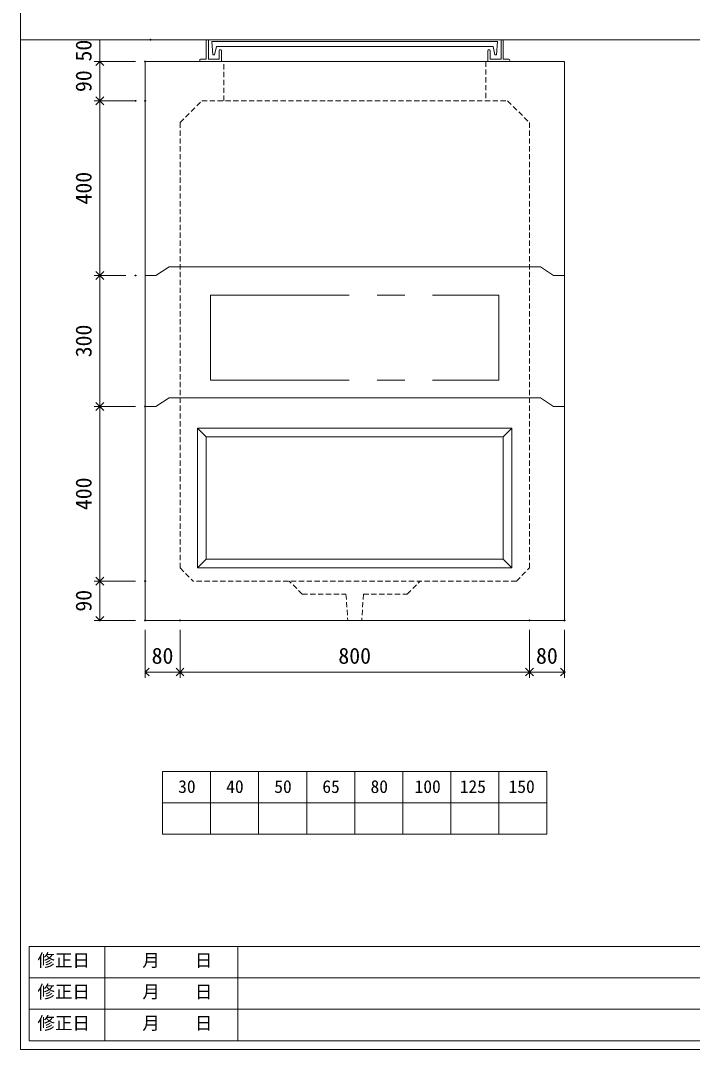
# Model space of a CAD drawing. Units: millimetres, scale not verified. Extents: x -4890 to 18490, y -2346 to 2346.
# Drawn here: x -1230 to 308, y -1929 to 428 of the extents above; entities that cross this region are included whole.
import ezdxf
from ezdxf.enums import TextEntityAlignment as Align

# ---------------------------------------------------------------- set-up
doc = ezdxf.new("R2010")
doc.units = ezdxf.units.MM
doc.header["$LTSCALE"] = 10
doc.header["$PDMODE"] = 32
doc.header["$PDSIZE"] = 2
doc.linetypes.add('DASHED1', pattern=[1.8, 1.2, -0.6])
doc.linetypes.add('USER2', pattern=[50.8, 31.75, -6.35, 6.35, -6.35])
doc.layers.add('0-1_Defpoints', color=7, linetype='Continuous')
for name, color, linetype, lineweight in [('0-2_waku', 7, 'Continuous', 18), ('0-3_gaikei', 7, 'Continuous', 18), ('0-4_kakure', 7, 'DASHED1', 5), ('0-5_sunpou', 7, 'Continuous', 5), ('0-9_uchigawa', 6, 'Continuous', 18), ('0-B_futa', 3, 'Continuous', 18), ('0-C_GL', 4, 'Continuous', 18), ('0-E_文字１', 7, 'Continuous', 18), ('1-3_uchigawa2', 6, 'USER2', 18)]:
    doc.layers.add(name, color=color, linetype=linetype, lineweight=lineweight)
doc.styles.add('ＭＳ ゴシック', font='')
doc.styles.get('ＭＳ ゴシック').set_extended_font_data('MS Gothic')

# ---------------------------------------------------------------- blocks, each defined once
blk = doc.blocks.new('_Open90')
at = {"layer": '0-5_sunpou'}
blk.add_line((0, 0), (-1, 0), dxfattribs=at)
blk.add_lwpolyline([(-0.5, 0.5), (0, 0), (-0.5, -0.5)], dxfattribs=at)
blk = doc.blocks.new('D64')
at = {"layer": '0-1_Defpoints'}
for p in [(502.32, 1702.03), (398.83, 1302.03), (502.32, 1302.03)]:
    blk.add_point(p, dxfattribs=at)
at = {"layer": '0-5_sunpou'}
for p, q in [((480.32, 1702.03), (385.83, 1702.03)), ((398.83, 1684.03), (398.83, 1320.03)), ((480.32, 1302.03), (385.83, 1302.03))]:
    blk.add_line(p, q, dxfattribs=at)
at = {"layer": '0-5_sunpou', "xscale": 18, "yscale": 18}
for p, rotation in [((398.83, 1702.03), 90), ((398.83, 1302.03), 270)]:
    blk.add_blockref('_Open90', p, dxfattribs=dict(at, rotation=rotation))
at = {"layer": '0-5_sunpou', "style": 'ＭＳ ゴシック'}
blk.add_text('400', height=36.66, rotation=90, dxfattribs=at).set_placement((390.83, 1464.53), align=Align.BOTTOM_LEFT)
blk = doc.blocks.new('D65')
at = {"layer": '0-1_Defpoints'}
for p in [(502.32, 1302.03), (398.83, 1212.03), (502.32, 1212.03)]:
    blk.add_point(p, dxfattribs=at)
at = {"layer": '0-5_sunpou'}
for p, q in [((480.32, 1302.03), (385.83, 1302.03)), ((398.83, 1284.03), (398.83, 1230.03)), ((480.32, 1212.03), (385.83, 1212.03))]:
    blk.add_line(p, q, dxfattribs=at)
at = {"layer": '0-5_sunpou', "xscale": 18, "yscale": 18}
for p, rotation in [((398.83, 1302.03), 90), ((398.83, 1212.03), 270)]:
    blk.add_blockref('_Open90', p, dxfattribs=dict(at, rotation=rotation))
at = {"layer": '0-5_sunpou', "style": 'ＭＳ ゴシック'}
blk.add_text('90', height=36.66, rotation=90, dxfattribs=at).set_placement((390.83, 1232.03), align=Align.BOTTOM_LEFT)
blk = doc.blocks.new('D66')
at = {"layer": '0-1_Defpoints'}
for p in [(502.32, 1212.03), (582.32, 1212.03), (582.32, 1093.64)]:
    blk.add_point(p, dxfattribs=at)
at = {"layer": '0-5_sunpou'}
for p, q in [((502.32, 1190.03), (502.32, 1080.64)), ((582.32, 1190.03), (582.32, 1080.64)), ((520.32, 1093.64), (564.32, 1093.64))]:
    blk.add_line(p, q, dxfattribs=at)
at = {"layer": '0-5_sunpou', "xscale": 18, "yscale": 18, "rotation": 180}
blk.add_blockref('_Open90', (502.32, 1093.64), dxfattribs=at)
at = {"layer": '0-5_sunpou', "xscale": 18, "yscale": 18}
blk.add_blockref('_Open90', (582.32, 1093.64), dxfattribs=at)
at = {"layer": '0-5_sunpou', "style": 'ＭＳ ゴシック'}
blk.add_text('80', height=36.66, dxfattribs=at).set_placement((517.32, 1101.64), align=Align.BOTTOM_LEFT)
blk = doc.blocks.new('D67')
at = {"layer": '0-1_Defpoints'}
for p in [(582.32, 1212.03), (1382.32, 1212.03), (1382.32, 1093.64)]:
    blk.add_point(p, dxfattribs=at)
at = {"layer": '0-5_sunpou'}
for p, q in [((582.32, 1190.03), (582.32, 1080.64)), ((1382.32, 1190.03), (1382.32, 1080.64)), ((600.32, 1093.64), (1364.32, 1093.64))]:
    blk.add_line(p, q, dxfattribs=at)
at = {"layer": '0-5_sunpou', "xscale": 18, "yscale": 18, "rotation": 180}
blk.add_blockref('_Open90', (582.32, 1093.64), dxfattribs=at)
at = {"layer": '0-5_sunpou', "xscale": 18, "yscale": 18}
blk.add_blockref('_Open90', (1382.32, 1093.64), dxfattribs=at)
at = {"layer": '0-5_sunpou', "style": 'ＭＳ ゴシック'}
blk.add_text('800', height=36.66, dxfattribs=at).set_placement((944.82, 1101.64), align=Align.BOTTOM_LEFT)
blk = doc.blocks.new('D68')
at = {"layer": '0-1_Defpoints'}
for p in [(1382.32, 1212.03), (1462.32, 1212.03), (1462.32, 1093.64)]:
    blk.add_point(p, dxfattribs=at)
at = {"layer": '0-5_sunpou'}
for p, q in [((1382.32, 1190.03), (1382.32, 1080.64)), ((1462.32, 1190.03), (1462.32, 1080.64)), ((1400.32, 1093.64), (1444.32, 1093.64))]:
    blk.add_line(p, q, dxfattribs=at)
at = {"layer": '0-5_sunpou', "xscale": 18, "yscale": 18, "rotation": 180}
blk.add_blockref('_Open90', (1382.32, 1093.64), dxfattribs=at)
at = {"layer": '0-5_sunpou', "xscale": 18, "yscale": 18}
blk.add_blockref('_Open90', (1462.32, 1093.64), dxfattribs=at)
at = {"layer": '0-5_sunpou', "style": 'ＭＳ ゴシック'}
blk.add_text('80', height=36.66, dxfattribs=at).set_placement((1397.32, 1101.64), align=Align.BOTTOM_LEFT)
blk = doc.blocks.new('D69')
at = {"layer": '0-1_Defpoints'}
for p in [(502.32, 2492.03), (398.83, 2402.03), (502.32, 2402.03)]:
    blk.add_point(p, dxfattribs=at)
at = {"layer": '0-5_sunpou'}
for p, q in [((480.32, 2492.03), (385.83, 2492.03)), ((398.83, 2474.03), (398.83, 2420.03)), ((480.32, 2402.03), (385.83, 2402.03))]:
    blk.add_line(p, q, dxfattribs=at)
at = {"layer": '0-5_sunpou', "xscale": 18, "yscale": 18}
for p, rotation in [((398.83, 2492.03), 90), ((398.83, 2402.03), 270)]:
    blk.add_blockref('_Open90', p, dxfattribs=dict(at, rotation=rotation))
at = {"layer": '0-5_sunpou', "style": 'ＭＳ ゴシック'}
blk.add_text('90', height=36.66, rotation=90, dxfattribs=at).set_placement((390.83, 2422.03), align=Align.BOTTOM_LEFT)
blk = doc.blocks.new('D70')
at = {"layer": '0-1_Defpoints'}
for p in [(480.32, 2402.03), (398.83, 2002.03), (480.32, 2002.03)]:
    blk.add_point(p, dxfattribs=at)
at = {"layer": '0-5_sunpou'}
for p, q in [((458.32, 2402.03), (385.83, 2402.03)), ((398.83, 2384.03), (398.83, 2020.03)), ((458.32, 2002.03), (385.83, 2002.03))]:
    blk.add_line(p, q, dxfattribs=at)
at = {"layer": '0-5_sunpou', "xscale": 18, "yscale": 18}
for p, rotation in [((398.83, 2402.03), 90), ((398.83, 2002.03), 270)]:
    blk.add_blockref('_Open90', p, dxfattribs=dict(at, rotation=rotation))
at = {"layer": '0-5_sunpou', "style": 'ＭＳ ゴシック'}
blk.add_text('400', height=36.66, rotation=90, dxfattribs=at).set_placement((390.83, 2164.53), align=Align.BOTTOM_LEFT)
blk = doc.blocks.new('D71')
at = {"layer": '0-1_Defpoints'}
for p in [(480.32, 2002.03), (398.83, 1702.03), (502.32, 1702.03)]:
    blk.add_point(p, dxfattribs=at)
at = {"layer": '0-5_sunpou'}
for p, q in [((458.32, 2002.03), (385.83, 2002.03)), ((398.83, 1984.03), (398.83, 1720.03)), ((480.32, 1702.03), (385.83, 1702.03))]:
    blk.add_line(p, q, dxfattribs=at)
at = {"layer": '0-5_sunpou', "xscale": 18, "yscale": 18}
for p, rotation in [((398.83, 2002.03), 90), ((398.83, 1702.03), 270)]:
    blk.add_blockref('_Open90', p, dxfattribs=dict(at, rotation=rotation))
at = {"layer": '0-5_sunpou', "style": 'ＭＳ ゴシック'}
blk.add_text('300', height=36.66, rotation=90, dxfattribs=at).set_placement((390.83, 1814.53), align=Align.BOTTOM_LEFT)
blk = doc.blocks.new('D61')
at = {"layer": '0-1_Defpoints'}
for p in [(514.55, 2542.03), (398.83, 2492.03), (502.32, 2492.03)]:
    blk.add_point(p, dxfattribs=at)
at = {"layer": '0-5_sunpou'}
for p, q in [((492.55, 2542.03), (385.83, 2542.03)), ((398.83, 2542.03), (398.83, 2492.03)), ((480.32, 2492.03), (385.83, 2492.03))]:
    blk.add_line(p, q, dxfattribs=at)
at = {"layer": '0-5_sunpou', "style": 'ＭＳ ゴシック'}
blk.add_text('50', height=36.66, rotation=90, dxfattribs=at).set_placement((390.83, 2492.03), align=Align.BOTTOM_LEFT)

msp = doc.modelspace()

# ---------------------------------------------------------------- linework, layer by layer
at = {"layer": '0-2_waku'}
for p, q in [((-1230, 2346.17), (-1230, -1928.83)), ((-905, -1292.16), (-25, -1292.16)), ((-905, -1292.16), (-905, -1436.16)), ((-905, -1292.16), (-905, -1436.16)), ((-905, -1292.16), (-905, -1436.16)), ((-905, -1292.16), (-905, -1436.16)), ((-795, -1292.16), (-795, -1436.16)), ((-685, -1292.16), (-685, -1436.16)), ((-685, -1292.16), (-685, -1436.16)), ((-575, -1292.16), (-575, -1436.16)), ((-465, -1292.16), (-465, -1436.16)), ((-355, -1292.16), (-355, -1436.16)), ((-245, -1292.16), (-245, -1436.16)), ((-135, -1292.16), (-135, -1436.16)), ((-25, -1292.16), (-25, -1436.16)), ((-905, -1364.16), (-25, -1364.16)), ((-905, -1436.16), (-25, -1436.16)), ((-1210, -1692.83), (-1210, -1908.83)), ((-1210, -1692.83), (818, -1692.83)), ((-1037.5, -1692.83), (-1037.5, -1908.83)), ((-732.5, -1692.83), (-732.5, -1908.83)), ((-732.5, -1692.83), (-732.5, -1908.83)), ((-1210, -1764.83), (818, -1764.83)), ((-1210, -1836.83), (530, -1836.83)), ((-1230, -1928.83), (4890, -1928.83)), ((-1230, -1928.83), (4890, -1928.83)), ((-1210, -1908.83), (818, -1908.83))]:
    msp.add_line(p, q, dxfattribs=at)
at = {"layer": '0-3_gaikei'}
for p, q in [((-945, 333.84), (-945, -946.16)), ((-900, 333.84), (-790, 333.84)), ((-865, 333.84), (-65, 333.84)), ((-30, 333.84), (-140, 333.84)), ((15, 333.84), (15, -946.16)), ((-920, -156.16), (-890, -136.16)), ((-920, -156.16), (-890, -136.16)), ((-890, -136.16), (-40, -136.16)), ((-40, -136.16), (-10, -156.16)), ((-40, -136.16), (-10, -156.16)), ((-920, -156.16), (-945, -156.16)), ((-920, -156.16), (-945, -156.16)), ((-10, -156.16), (15, -156.16)), ((-10, -156.16), (15, -156.16)), ((-920, -456.16), (-890, -436.16)), ((-920, -456.16), (-890, -436.16)), ((-890, -436.16), (-40, -436.16)), ((-40, -436.16), (-10, -456.16)), ((-40, -436.16), (-10, -456.16)), ((-920, -456.16), (-945, -456.16)), ((-920, -456.16), (-945, -456.16)), ((-10, -456.16), (15, -456.16)), ((-10, -456.16), (15, -456.16)), ((15, -946.16), (-945, -946.16)), ((-945, -946.16), (-865, -946.16))]:
    msp.add_line(p, q, dxfattribs=at)
msp.add_lwpolyline([(-815, 333.84), (-945, 333.84), (15, 333.84)], dxfattribs=at)
at = {"layer": '0-4_kakure'}
for p, q in [((-765, 243.84), (-765, 333.84)), ((-165, 333.84), (-165, 243.84)), ((-865, 193.84), (-815, 243.84)), ((-815, 243.84), (-115, 243.84)), ((-815, 243.84), (-115, 243.84)), ((-815, 243.84), (-115, 243.84)), ((-115, 243.84), (-65, 193.84)), ((-865, 193.84), (-865, -826.16)), ((-65, 193.84), (-65, -826.16)), ((-865, -826.16), (-835, -856.16)), ((-865, -826.16), (-835, -856.16)), ((-865, -826.16), (-835, -856.16)), ((-95, -856.16), (-65, -826.16)), ((-95, -856.16), (-65, -826.16)), ((-95, -856.16), (-65, -826.16)), ((-95, -856.16), (-835, -856.16)), ((-95, -856.16), (-835, -856.16)), ((-95, -856.16), (-835, -856.16)), ((-585, -886.16), (-615, -856.16)), ((-585, -886.16), (-615, -856.16)), ((-585, -886.16), (-615, -856.16)), ((-585, -886.16), (-615, -856.16)), ((-585, -886.16), (-615, -856.16)), ((-345, -886.16), (-315, -856.16)), ((-345, -886.16), (-315, -856.16)), ((-345, -886.16), (-315, -856.16)), ((-345, -886.16), (-315, -856.16)), ((-345, -886.16), (-315, -856.16)), ((-585, -886.16), (-485, -886.16)), ((-585, -886.16), (-485, -886.16)), ((-585, -886.16), (-485, -886.16)), ((-585, -886.16), (-485, -886.16)), ((-585, -886.16), (-485, -886.16)), ((-485, -886.16), (-481, -946.16)), ((-485, -886.16), (-481, -946.16)), ((-485, -886.16), (-481, -946.16)), ((-445, -886.16), (-449, -946.16)), ((-445, -886.16), (-449, -946.16)), ((-445, -886.16), (-449, -946.16)), ((-445, -886.16), (-345, -886.16)), ((-445, -886.16), (-345, -886.16)), ((-445, -886.16), (-345, -886.16)), ((-445, -886.16), (-345, -886.16)), ((-445, -886.16), (-345, -886.16))]:
    msp.add_line(p, q, dxfattribs=at)
at = {"layer": '0-9_uchigawa'}
for p, q in [((-825, -506.16), (-825, -806.16)), ((-825, -506.16), (-805, -526.16)), ((-825, -506.16), (-805, -526.16)), ((-825, -506.16), (-825, -806.16)), ((-825, -506.16), (-105, -506.16)), ((-825, -506.16), (-825, -826.09)), ((-825, -506.16), (-805, -526.16)), ((-105, -506.16), (-125, -526.16)), ((-105, -506.16), (-125, -526.16)), ((-105, -506.16), (-105, -826.09)), ((-805, -526.16), (-805, -786.16)), ((-805, -526.16), (-805, -786.16)), ((-805, -526.16), (-805, -786.16)), ((-805, -526.16), (-805, -786.16)), ((-805, -526.16), (-805, -806.09)), ((-125, -806.09), (-125, -526.16)), ((-825, -826.09), (-805, -806.09)), ((-805, -806.09), (-125, -806.09)), ((-105, -826.09), (-125, -806.09)), ((-825, -826.09), (-105, -826.09)), ((-805, -826.09), (-105, -826.09))]:
    msp.add_line(p, q, dxfattribs=at)
for points in [[(-825, -506.16), (-105, -506.16), (-105, -806.16)], [(-825, -506.16), (-805, -526.16), (-805, -786.16)], [(-825, -506.16), (-805, -526.16), (-125, -526.16)]]:
    msp.add_lwpolyline(points, dxfattribs=at)
at = {"layer": '0-B_futa'}
for p, q in [((-805, 381.84), (-805, 338.84)), ((-803, 383.84), (-800, 383.84)), ((-800, 383.84), (-800, 338.84)), ((-792.19, 379.34), (-137.86, 379.34)), ((-792.19, 379.34), (-789.7, 349.34)), ((-137.86, 379.34), (-140.11, 349.34)), ((-130, 383.84), (-130, 338.84)), ((-130, 383.84), (-127, 383.84)), ((-125, 381.84), (-125, 338.84)), ((-781.67, 368.34), (-785.99, 349.34)), ((-781.67, 368.34), (-148.33, 368.34)), ((-775, 358.84), (-775, 338.84)), ((-773, 360.84), (-772, 360.84)), ((-770, 358.84), (-770, 333.84)), ((-160, 358.84), (-160, 333.84)), ((-157, 360.84), (-158, 360.84)), ((-155, 358.84), (-155, 338.84)), ((-148.33, 368.34), (-144.01, 349.34)), ((-820, 336.84), (-820, 335.84)), ((-818, 338.84), (-805, 338.84)), ((-770, 333.84), (-818, 333.84)), ((-800, 338.84), (-775, 338.84)), ((-789.7, 349.34), (-785.99, 349.34)), ((-160, 333.84), (-112, 333.84)), ((-130, 338.84), (-155, 338.84)), ((-140.11, 349.34), (-144.01, 349.34)), ((-112, 338.84), (-125, 338.84)), ((-110, 336.84), (-110, 335.84))]:
    msp.add_line(p, q, dxfattribs=at)
for centre, start, end in [((-803, 381.84), 90, 180), ((-127, 381.84), 0, 90), ((-773, 358.84), 90, 180), ((-772, 358.84), 0, 90), ((-158, 358.84), 90, 180), ((-157, 358.84), 0, 90), ((-818, 336.84), 90, 180), ((-818, 335.84), 180, 270), ((-112, 336.84), 0, 90), ((-112, 335.84), 270, 0)]:
    msp.add_arc(centre, 2, start, end, dxfattribs=at)
at = {"layer": '0-C_GL'}
msp.add_line((-1230, 383.84), (4890, 383.84), dxfattribs=at)
at = {"layer": '1-3_uchigawa2'}
for p, q in [((-795, -201.16), (-795, -396.16)), ((-795, -201.16), (-135, -201.16)), ((-135, -201.16), (-135, -396.16)), ((-795, -396.16), (-135, -396.16))]:
    msp.add_line(p, q, dxfattribs=at)

# ---------------------------------------------------------------- block references
at = {"layer": '0-5_sunpou'}
for name in ['D61', 'D69', 'D70', 'D71', 'D64', 'D65', 'D66', 'D67', 'D68']:
    msp.add_blockref(name, (-1447.32, -2158.19), dxfattribs=at)

# ---------------------------------------------------------------- texts
at = {"layer": '0-E_文字１', "style": 'ＭＳ ゴシック'}
for s, p in [('30', (-869.18, -1350.29)), ('40', (-759.18, -1350.29)), ('50', (-649.18, -1350.29)), ('65', (-539.18, -1350.29)), ('80', (-428.77, -1350.29)), ('100', (-327.89, -1350.29)), ('125', (-224.51, -1350.29)), ('150', (-112.74, -1350.29)), ('修正日', (-1191.35, -1748.12)), ('\u3000\u3000月\u3000\u3000日', (-1031.2, -1748.12)), ('修正日', (-1191.35, -1820.12)), ('\u3000\u3000月\u3000\u3000日', (-1031.2, -1820.12)), ('修正日', (-1191.35, -1892.12)), ('\u3000\u3000月\u3000\u3000日', (-1031.2, -1892.12))]:
    msp.add_text(s, height=29.33, dxfattribs=at).set_placement(p, align=Align.BOTTOM_LEFT)

doc.saveas('drawing.dxf')
